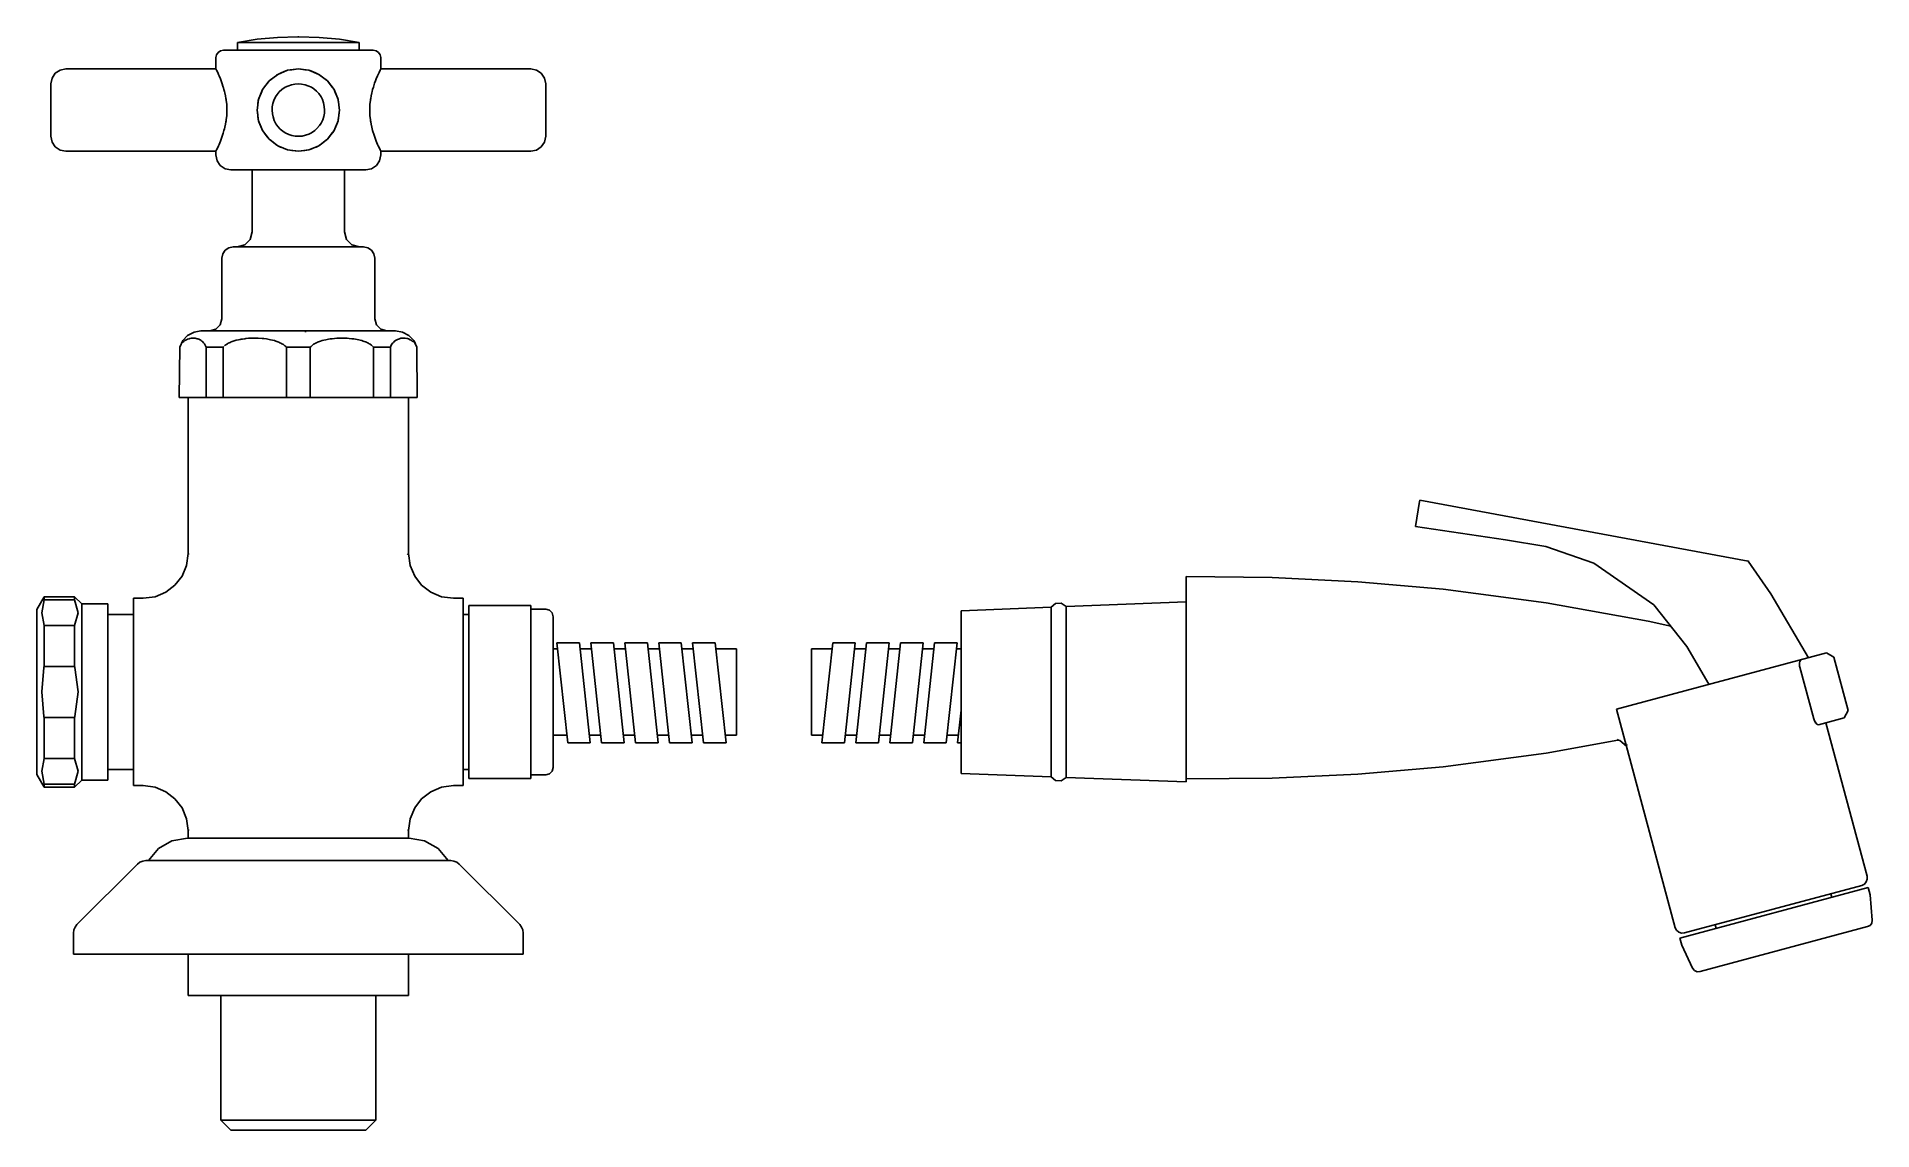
# Model space of a CAD drawing. Extents: x 57.066 to 57.311, y -0.007 to 0.139.
import ezdxf

# ---------------------------------------------------------------- set-up
doc = ezdxf.new("R2010")
doc.units = 0
doc.header["$LTSCALE"] = 0.056
doc.header["$MEASUREMENT"] = 0
doc.linetypes.add('CONTINU', pattern=[0])
doc.layers.get('0').update_dxf_attribs({"linetype": 'CONTINUOUS'})

msp = doc.modelspace()

# ---------------------------------------------------------------- linework, layer by layer
at = {"linetype": 'CONTINU'}
for points in [[(57.09019, 0.13711), (57.09058, 0.13719)], [(57.09058, 0.13719), (57.11058, 0.13719)], [(57.09244, 0.13819), (57.0951, 0.13863)], [(57.09244, 0.13819), (57.10871, 0.13819)], [(57.09244, 0.13719), (57.09244, 0.13819)], [(57.0951, 0.13863), (57.09779, 0.13889)], [(57.09779, 0.13889), (57.10049, 0.13898)], [(57.10049, 0.13898), (57.10066, 0.13898)], [(57.10066, 0.13898), (57.10336, 0.13889)], [(57.10336, 0.13889), (57.10605, 0.13863)], [(57.10605, 0.13863), (57.10871, 0.13819)], [(57.10871, 0.13719), (57.10871, 0.13819)], [(57.11058, 0.13719), (57.11096, 0.13711)], [(57.06881, 0.13453), (57.06958, 0.13469)], [(57.06958, 0.13469), (57.08958, 0.13469)], [(57.08958, 0.13619), (57.08965, 0.13657)], [(57.08958, 0.13469), (57.08958, 0.13619)], [(57.08958, 0.13469), (57.08967, 0.1345)], [(57.08965, 0.13657), (57.08987, 0.13689)], [(57.08987, 0.13689), (57.09019, 0.13711)], [(57.09915, 0.1345), (57.10058, 0.13469)], [(57.09972, 0.13457), (57.10058, 0.13469)], [(57.10058, 0.13469), (57.102, 0.1345)], [(57.10058, 0.13469), (57.10143, 0.13457)], [(57.11096, 0.13711), (57.11128, 0.13689)], [(57.11128, 0.13689), (57.1115, 0.13657)], [(57.11148, 0.1345), (57.11158, 0.13469)], [(57.1115, 0.13657), (57.11158, 0.13619)], [(57.11158, 0.13469), (57.11158, 0.13619)], [(57.11158, 0.13469), (57.13158, 0.13469)], [(57.13158, 0.13469), (57.13234, 0.13453)], [(57.06758, 0.13269), (57.06773, 0.13345)], [(57.06758, 0.12569), (57.06758, 0.13269)], [(57.06773, 0.13345), (57.06816, 0.1341)], [(57.06816, 0.1341), (57.06881, 0.13453)], [(57.08967, 0.1345), (57.08982, 0.13419)], [(57.08982, 0.13419), (57.08993, 0.13395)], [(57.08993, 0.13395), (57.09001, 0.13376)], [(57.09001, 0.13376), (57.09018, 0.13334)], [(57.09018, 0.13334), (57.09029, 0.13308)], [(57.09029, 0.13308), (57.09038, 0.13281)], [(57.09038, 0.13281), (57.09057, 0.13226)], [(57.09057, 0.13226), (57.0906, 0.13216)], [(57.09581, 0.13194), (57.09669, 0.13308)], [(57.09597, 0.13214), (57.09604, 0.13224)], [(57.09604, 0.13224), (57.09645, 0.13277)], [(57.09645, 0.13277), (57.09669, 0.13308)], [(57.09669, 0.13308), (57.09783, 0.13395)], [(57.09669, 0.13308), (57.097, 0.13331)], [(57.097, 0.13331), (57.09754, 0.13373)], [(57.09754, 0.13373), (57.09773, 0.13388)], [(57.09773, 0.13388), (57.09783, 0.13395)], [(57.09783, 0.13395), (57.09915, 0.1345)], [(57.09783, 0.13395), (57.09819, 0.1341)], [(57.09819, 0.1341), (57.0983, 0.13415)], [(57.0983, 0.13415), (57.09892, 0.1344)], [(57.09883, 0.13222), (57.09917, 0.13239)], [(57.09892, 0.1344), (57.09915, 0.1345)], [(57.09915, 0.1345), (57.09972, 0.13457)], [(57.09917, 0.13239), (57.09967, 0.13257)], [(57.09967, 0.13257), (57.10009, 0.13265)], [(57.10009, 0.13265), (57.10058, 0.13269)], [(57.10058, 0.13269), (57.10101, 0.13266)], [(57.10101, 0.13266), (57.10148, 0.13257)], [(57.10143, 0.13457), (57.102, 0.1345)], [(57.10148, 0.13257), (57.10186, 0.13244)], [(57.10186, 0.13244), (57.10233, 0.13222)], [(57.102, 0.1345), (57.10333, 0.13395)], [(57.102, 0.1345), (57.10223, 0.1344)], [(57.10223, 0.1344), (57.10285, 0.13415)], [(57.10285, 0.13415), (57.10296, 0.1341)], [(57.10296, 0.1341), (57.10333, 0.13395)], [(57.10333, 0.13395), (57.10446, 0.13308)], [(57.10333, 0.13395), (57.10342, 0.13388)], [(57.10342, 0.13388), (57.10361, 0.13373)], [(57.10361, 0.13373), (57.10416, 0.13331)], [(57.10416, 0.13331), (57.10446, 0.13308)], [(57.10446, 0.13308), (57.10534, 0.13194)], [(57.10446, 0.13308), (57.10469, 0.13279)], [(57.10469, 0.13279), (57.10511, 0.13224)], [(57.10511, 0.13224), (57.10518, 0.13214)], [(57.11049, 0.13194), (57.11059, 0.13226)], [(57.11059, 0.13226), (57.11076, 0.13279)], [(57.11076, 0.13279), (57.11087, 0.13308)], [(57.11087, 0.13308), (57.11097, 0.13334)], [(57.11097, 0.13334), (57.11114, 0.13376)], [(57.11114, 0.13376), (57.11123, 0.13395)], [(57.11123, 0.13395), (57.11134, 0.13419)], [(57.11134, 0.13419), (57.11148, 0.1345)], [(57.13234, 0.13453), (57.13299, 0.1341)], [(57.13299, 0.1341), (57.13342, 0.13345)], [(57.13342, 0.13345), (57.13358, 0.13269)], [(57.13358, 0.12569), (57.13358, 0.13269)], [(57.0906, 0.13216), (57.09066, 0.13194)], [(57.09066, 0.13194), (57.09073, 0.13168)], [(57.09073, 0.13168), (57.09078, 0.13147)], [(57.09078, 0.13147), (57.09086, 0.13108)], [(57.09086, 0.13108), (57.09092, 0.13074)], [(57.09092, 0.13074), (57.09094, 0.13061)], [(57.09094, 0.13061), (57.09096, 0.13046)], [(57.09096, 0.13046), (57.09102, 0.12997)], [(57.09102, 0.12997), (57.09103, 0.12983)], [(57.09103, 0.12983), (57.09105, 0.12919)], [(57.09508, 0.12919), (57.09526, 0.13061)], [(57.09508, 0.12919), (57.09516, 0.12982)], [(57.09516, 0.12982), (57.09518, 0.12996)], [(57.09518, 0.12996), (57.09524, 0.13046)], [(57.09524, 0.13046), (57.09526, 0.13061)], [(57.09526, 0.13061), (57.09581, 0.13194)], [(57.09526, 0.13061), (57.09531, 0.13073)], [(57.09531, 0.13073), (57.09545, 0.13106)], [(57.09545, 0.13106), (57.09561, 0.13146)], [(57.09561, 0.13146), (57.0957, 0.13167)], [(57.0957, 0.13167), (57.09581, 0.13194)], [(57.09581, 0.13194), (57.09597, 0.13214)], [(57.0971, 0.12962), (57.09718, 0.13005)], [(57.09718, 0.13005), (57.09732, 0.13047)], [(57.09732, 0.13047), (57.09754, 0.13094)], [(57.09754, 0.13094), (57.09775, 0.13125)], [(57.09775, 0.13125), (57.09804, 0.1316)], [(57.09804, 0.1316), (57.09837, 0.13191)], [(57.09837, 0.13191), (57.09883, 0.13222)], [(57.10233, 0.13222), (57.10264, 0.13201)], [(57.10264, 0.13201), (57.10299, 0.13172)], [(57.10299, 0.13172), (57.1033, 0.13139)], [(57.1033, 0.13139), (57.10361, 0.13094)], [(57.10361, 0.13094), (57.10378, 0.1306)], [(57.10378, 0.1306), (57.10394, 0.13015)], [(57.10394, 0.13015), (57.10404, 0.12968)], [(57.10518, 0.13214), (57.10534, 0.13194)], [(57.10534, 0.13194), (57.10589, 0.13061)], [(57.10534, 0.13194), (57.10545, 0.13167)], [(57.10545, 0.13167), (57.10554, 0.13146)], [(57.10554, 0.13146), (57.1057, 0.13106)], [(57.1057, 0.13106), (57.10584, 0.13073)], [(57.10584, 0.13073), (57.10589, 0.13061)], [(57.10589, 0.13061), (57.10608, 0.12919)], [(57.10589, 0.13061), (57.10591, 0.13046)], [(57.10591, 0.13046), (57.10597, 0.12996)], [(57.10597, 0.12996), (57.10599, 0.12982)], [(57.10599, 0.12982), (57.10608, 0.12919)], [(57.1101, 0.12919), (57.11012, 0.12983)], [(57.11012, 0.12983), (57.11013, 0.12997)], [(57.11013, 0.12997), (57.11019, 0.13046)], [(57.11019, 0.13046), (57.11021, 0.13061)], [(57.11021, 0.13061), (57.11023, 0.13074)], [(57.11023, 0.13074), (57.11029, 0.13108)], [(57.11029, 0.13108), (57.11037, 0.13147)], [(57.11037, 0.13147), (57.11042, 0.13168)], [(57.11042, 0.13168), (57.11049, 0.13194)], [(57.09086, 0.12729), (57.09092, 0.12763)], [(57.09092, 0.12763), (57.09094, 0.12776)], [(57.09094, 0.12776), (57.09096, 0.12791)], [(57.09096, 0.12791), (57.09102, 0.1284)], [(57.09102, 0.1284), (57.09103, 0.12854)], [(57.09103, 0.12854), (57.09105, 0.12919)], [(57.09508, 0.12919), (57.09516, 0.12855)], [(57.09508, 0.12919), (57.09526, 0.12776)], [(57.09516, 0.12855), (57.09518, 0.12841)], [(57.09518, 0.12841), (57.09524, 0.12792)], [(57.09524, 0.12792), (57.09526, 0.12776)], [(57.09526, 0.12776), (57.0953, 0.12763)], [(57.09526, 0.12776), (57.09581, 0.12644)], [(57.0953, 0.12763), (57.09545, 0.12731)], [(57.09708, 0.12919), (57.0971, 0.12962)], [(57.09708, 0.12919), (57.09711, 0.1287)], [(57.09711, 0.1287), (57.0972, 0.12828)], [(57.0972, 0.12828), (57.09737, 0.12778)], [(57.09737, 0.12778), (57.09759, 0.12736)], [(57.09759, 0.12736), (57.09786, 0.12698)], [(57.1034, 0.12712), (57.10361, 0.12744)], [(57.10361, 0.12744), (57.10383, 0.1279)], [(57.10383, 0.1279), (57.10397, 0.12832)], [(57.10397, 0.12832), (57.10405, 0.12875)], [(57.10404, 0.12968), (57.10408, 0.12919)], [(57.10405, 0.12875), (57.10408, 0.12919)], [(57.10534, 0.12644), (57.10589, 0.12776)], [(57.1057, 0.12731), (57.10584, 0.12764)], [(57.10584, 0.12764), (57.10589, 0.12776)], [(57.10589, 0.12776), (57.10608, 0.12919)], [(57.10589, 0.12776), (57.10591, 0.12792)], [(57.10591, 0.12792), (57.10597, 0.12841)], [(57.10597, 0.12841), (57.10599, 0.12855)], [(57.10599, 0.12855), (57.10608, 0.12919)], [(57.1101, 0.12919), (57.11012, 0.12854)], [(57.11012, 0.12854), (57.11013, 0.1284)], [(57.11013, 0.1284), (57.11019, 0.12791)], [(57.11019, 0.12791), (57.11021, 0.12776)], [(57.11021, 0.12776), (57.11023, 0.12763)], [(57.11023, 0.12763), (57.11029, 0.12729)], [(57.06758, 0.12569), (57.06773, 0.12492)], [(57.06773, 0.12492), (57.06816, 0.12427)], [(57.09001, 0.12461), (57.09018, 0.12503)], [(57.09018, 0.12503), (57.09029, 0.1253)], [(57.09029, 0.1253), (57.09039, 0.12558)], [(57.09039, 0.12558), (57.09057, 0.12611)], [(57.09057, 0.12611), (57.09066, 0.12644)], [(57.09066, 0.12644), (57.09073, 0.12669)], [(57.09073, 0.12669), (57.09078, 0.1269)], [(57.09078, 0.1269), (57.09086, 0.12729)], [(57.09545, 0.12731), (57.09561, 0.12692)], [(57.09561, 0.12692), (57.0957, 0.1267)], [(57.0957, 0.1267), (57.09581, 0.12644)], [(57.09581, 0.12644), (57.09597, 0.12623)], [(57.09581, 0.12644), (57.09669, 0.1253)], [(57.09597, 0.12623), (57.09604, 0.12613)], [(57.09604, 0.12613), (57.09646, 0.12559)], [(57.09646, 0.12559), (57.09669, 0.1253)], [(57.09669, 0.1253), (57.097, 0.12506)], [(57.09669, 0.1253), (57.09783, 0.12442)], [(57.097, 0.12506), (57.09754, 0.12464)], [(57.09786, 0.12698), (57.09817, 0.12665)], [(57.09817, 0.12665), (57.09851, 0.12636)], [(57.09851, 0.12636), (57.09883, 0.12616)], [(57.09883, 0.12616), (57.09929, 0.12593)], [(57.09929, 0.12593), (57.09971, 0.12579)], [(57.09971, 0.12579), (57.10014, 0.12571)], [(57.10014, 0.12571), (57.10058, 0.12569)], [(57.10058, 0.12569), (57.10107, 0.12572)], [(57.10107, 0.12572), (57.10154, 0.12582)], [(57.10154, 0.12582), (57.10199, 0.12598)], [(57.10199, 0.12598), (57.10233, 0.12615)], [(57.10233, 0.12615), (57.10278, 0.12647)], [(57.10278, 0.12647), (57.10305, 0.12671)], [(57.10305, 0.12671), (57.1034, 0.12712)], [(57.10333, 0.12442), (57.10446, 0.1253)], [(57.10361, 0.12464), (57.10416, 0.12506)], [(57.10416, 0.12506), (57.10446, 0.1253)], [(57.10446, 0.1253), (57.10534, 0.12644)], [(57.10446, 0.1253), (57.1047, 0.12561)], [(57.1047, 0.12561), (57.10511, 0.12613)], [(57.10511, 0.12613), (57.1052, 0.12621)], [(57.1052, 0.12621), (57.10534, 0.12644)], [(57.10534, 0.12644), (57.10545, 0.1267)], [(57.10545, 0.1267), (57.10554, 0.12692)], [(57.10554, 0.12692), (57.1057, 0.12731)], [(57.11029, 0.12729), (57.11037, 0.1269)], [(57.11037, 0.1269), (57.11042, 0.12669)], [(57.11042, 0.12669), (57.11049, 0.12644)], [(57.11049, 0.12644), (57.11056, 0.12621)], [(57.11056, 0.12621), (57.11059, 0.12611)], [(57.11059, 0.12611), (57.11077, 0.12557)], [(57.11077, 0.12557), (57.11087, 0.1253)], [(57.11087, 0.1253), (57.11097, 0.12503)], [(57.11097, 0.12503), (57.11114, 0.12461)], [(57.13299, 0.12427), (57.13342, 0.12492)], [(57.13342, 0.12492), (57.13358, 0.12569)], [(57.06816, 0.12427), (57.06881, 0.12384)], [(57.06881, 0.12384), (57.06958, 0.12369)], [(57.06958, 0.12369), (57.08958, 0.12369)], [(57.08958, 0.12369), (57.08967, 0.12387)], [(57.08958, 0.12319), (57.08958, 0.12369)], [(57.08958, 0.12319), (57.08973, 0.12242)], [(57.08967, 0.12387), (57.08982, 0.12418)], [(57.08982, 0.12418), (57.08993, 0.12442)], [(57.08993, 0.12442), (57.09001, 0.12461)], [(57.09754, 0.12464), (57.09773, 0.12449)], [(57.09773, 0.12449), (57.09783, 0.12442)], [(57.09783, 0.12442), (57.09818, 0.12424)], [(57.09783, 0.12442), (57.09915, 0.12387)], [(57.09818, 0.12424), (57.0983, 0.12422)], [(57.0983, 0.12422), (57.09892, 0.12397)], [(57.09892, 0.12397), (57.09915, 0.12387)], [(57.09915, 0.12387), (57.09972, 0.1238)], [(57.09915, 0.12387), (57.10058, 0.12369)], [(57.09972, 0.1238), (57.10058, 0.12369)], [(57.10058, 0.12369), (57.102, 0.12387)], [(57.10058, 0.12369), (57.10143, 0.1238)], [(57.10143, 0.1238), (57.102, 0.12387)], [(57.102, 0.12387), (57.10333, 0.12442)], [(57.102, 0.12387), (57.10223, 0.12397)], [(57.10223, 0.12397), (57.10285, 0.12422)], [(57.10285, 0.12422), (57.10297, 0.12424)], [(57.10297, 0.12424), (57.10333, 0.12442)], [(57.10333, 0.12442), (57.10342, 0.12449)], [(57.10342, 0.12449), (57.10361, 0.12464)], [(57.11114, 0.12461), (57.11123, 0.12442)], [(57.11123, 0.12442), (57.11134, 0.12418)], [(57.11134, 0.12418), (57.11148, 0.12387)], [(57.11142, 0.12242), (57.11158, 0.12319)], [(57.11148, 0.12387), (57.11158, 0.12369)], [(57.11158, 0.12369), (57.13158, 0.12369)], [(57.11158, 0.12319), (57.11158, 0.12369)], [(57.13158, 0.12369), (57.13234, 0.12384)], [(57.13234, 0.12384), (57.13299, 0.12427)], [(57.08973, 0.12242), (57.09016, 0.12177)], [(57.09016, 0.12177), (57.09081, 0.12134)], [(57.09081, 0.12134), (57.09158, 0.12119)], [(57.09158, 0.12119), (57.10958, 0.12119)], [(57.09443, 0.11292), (57.09443, 0.12119)], [(57.10673, 0.11292), (57.10673, 0.12119)], [(57.10958, 0.12119), (57.11034, 0.12134)], [(57.11034, 0.12134), (57.11099, 0.12177)], [(57.11099, 0.12177), (57.11142, 0.12242)], [(57.09415, 0.11191), (57.09443, 0.11292)], [(57.10673, 0.11292), (57.107, 0.11191)], [(57.09049, 0.10999), (57.09082, 0.11048)], [(57.09082, 0.11048), (57.0913, 0.1108)], [(57.0913, 0.1108), (57.09188, 0.11092)], [(57.09188, 0.11092), (57.10928, 0.11092)], [(57.09243, 0.11092), (57.09344, 0.11119)], [(57.09344, 0.11119), (57.09415, 0.11191)], [(57.107, 0.11191), (57.10772, 0.11119)], [(57.10772, 0.11119), (57.10873, 0.11092)], [(57.10928, 0.11092), (57.10985, 0.1108)], [(57.10985, 0.1108), (57.11034, 0.11048)], [(57.11034, 0.11048), (57.11066, 0.10999)], [(57.09038, 0.10942), (57.09049, 0.10999)], [(57.09038, 0.10132), (57.09038, 0.10942)], [(57.11066, 0.10999), (57.11078, 0.10942)], [(57.11078, 0.10132), (57.11078, 0.10942)], [(57.08958, 0.09994), (57.09016, 0.10051)], [(57.09016, 0.10051), (57.09038, 0.10132)], [(57.11078, 0.10132), (57.11099, 0.10051)], [(57.11099, 0.10051), (57.11157, 0.09994)], [(57.08478, 0.09753), (57.08515, 0.09841)], [(57.08495, 0.09793), (57.085, 0.0981)], [(57.085, 0.0981), (57.08519, 0.09819)], [(57.08515, 0.09841), (57.08581, 0.09911)], [(57.08519, 0.09819), (57.0853, 0.0983)], [(57.0853, 0.0983), (57.08544, 0.09841)], [(57.08544, 0.09841), (57.08553, 0.09847)], [(57.08553, 0.09847), (57.08565, 0.09854)], [(57.08565, 0.09854), (57.08579, 0.0986)], [(57.08579, 0.0986), (57.086, 0.09867)], [(57.08581, 0.09911), (57.08667, 0.09956)], [(57.086, 0.09867), (57.08612, 0.0987)], [(57.08612, 0.0987), (57.08626, 0.09873)], [(57.08626, 0.09873), (57.0864, 0.09874)], [(57.0864, 0.09874), (57.08654, 0.09875)], [(57.08654, 0.09875), (57.08669, 0.09874)], [(57.08667, 0.09956), (57.08759, 0.09972)], [(57.08669, 0.09874), (57.08683, 0.09872)], [(57.08683, 0.09872), (57.08694, 0.0987)], [(57.08694, 0.0987), (57.08708, 0.09867)], [(57.08708, 0.09867), (57.08719, 0.09864)], [(57.08719, 0.09864), (57.08729, 0.0986)], [(57.08729, 0.0986), (57.08746, 0.09851)], [(57.08746, 0.09851), (57.08763, 0.09841)], [(57.08759, 0.09972), (57.11356, 0.09972)], [(57.08763, 0.09841), (57.08771, 0.09835)], [(57.08771, 0.09835), (57.08783, 0.09824)], [(57.08783, 0.09824), (57.08794, 0.09812)], [(57.08794, 0.09812), (57.08804, 0.098)], [(57.08804, 0.098), (57.08812, 0.09788)], [(57.08878, 0.09972), (57.08958, 0.09994)], [(57.09102, 0.09793), (57.09112, 0.098)], [(57.09112, 0.098), (57.09123, 0.09806)], [(57.09123, 0.09806), (57.09133, 0.09811)], [(57.09133, 0.09811), (57.09147, 0.09817)], [(57.09147, 0.09817), (57.09161, 0.09824)], [(57.09161, 0.09824), (57.09174, 0.09829)], [(57.09174, 0.09829), (57.09188, 0.09833)], [(57.09188, 0.09833), (57.09213, 0.09841)], [(57.09213, 0.09841), (57.0923, 0.09846)], [(57.0923, 0.09846), (57.09259, 0.09853)], [(57.09259, 0.09853), (57.09281, 0.09857)], [(57.09281, 0.09857), (57.09297, 0.0986)], [(57.09297, 0.0986), (57.09315, 0.09863)], [(57.09315, 0.09863), (57.09344, 0.09867)], [(57.09344, 0.09867), (57.09358, 0.09869)], [(57.09358, 0.09869), (57.09392, 0.09872)], [(57.09392, 0.09872), (57.09426, 0.09874)], [(57.09426, 0.09874), (57.09461, 0.09874)], [(57.09461, 0.09874), (57.09495, 0.09874)], [(57.09495, 0.09874), (57.09524, 0.09874)], [(57.09524, 0.09874), (57.09574, 0.0987)], [(57.09574, 0.0987), (57.09599, 0.09868)], [(57.09599, 0.09868), (57.09633, 0.09864)], [(57.09633, 0.09864), (57.09667, 0.09858)], [(57.09667, 0.09858), (57.09686, 0.09854)], [(57.09686, 0.09854), (57.09714, 0.09848)], [(57.09714, 0.09848), (57.09739, 0.09841)], [(57.09739, 0.09841), (57.09757, 0.09836)], [(57.09757, 0.09836), (57.09771, 0.09831)], [(57.09771, 0.09831), (57.09785, 0.09826)], [(57.09785, 0.09826), (57.09798, 0.0982)], [(57.09798, 0.0982), (57.09812, 0.09814)], [(57.09812, 0.09814), (57.09826, 0.09807)], [(57.09826, 0.09807), (57.09839, 0.098)], [(57.09839, 0.098), (57.09859, 0.09788)], [(57.10148, 0.09972), (57.10155, 0.09956)], [(57.10262, 0.09792), (57.10275, 0.098)], [(57.10275, 0.098), (57.10288, 0.09807)], [(57.10288, 0.09807), (57.10301, 0.09813)], [(57.10301, 0.09813), (57.10314, 0.09819)], [(57.10314, 0.09819), (57.10328, 0.09825)], [(57.10328, 0.09825), (57.10341, 0.0983)], [(57.10341, 0.0983), (57.10355, 0.09835)], [(57.10355, 0.09835), (57.10376, 0.09841)], [(57.10376, 0.09841), (57.10397, 0.09847)], [(57.10397, 0.09847), (57.10426, 0.09854)], [(57.10426, 0.09854), (57.10461, 0.0986)], [(57.10461, 0.0986), (57.10482, 0.09864)], [(57.10482, 0.09864), (57.10511, 0.09867)], [(57.10511, 0.09867), (57.10539, 0.0987)], [(57.10539, 0.0987), (57.10573, 0.09873)], [(57.10573, 0.09873), (57.10608, 0.09874)], [(57.10608, 0.09874), (57.10642, 0.09875)], [(57.10642, 0.09875), (57.10677, 0.09874)], [(57.10677, 0.09874), (57.10711, 0.09872)], [(57.10711, 0.09872), (57.10737, 0.0987)], [(57.10737, 0.0987), (57.10772, 0.09867)], [(57.10772, 0.09867), (57.10797, 0.09864)], [(57.10797, 0.09864), (57.10821, 0.0986)], [(57.10821, 0.0986), (57.10843, 0.09856)], [(57.10843, 0.09856), (57.10863, 0.09851)], [(57.10863, 0.09851), (57.10881, 0.09847)], [(57.10881, 0.09847), (57.10903, 0.09841)], [(57.10903, 0.09841), (57.10924, 0.09835)], [(57.10924, 0.09835), (57.10938, 0.0983)], [(57.10938, 0.0983), (57.10952, 0.09824)], [(57.10952, 0.09824), (57.10965, 0.09819)], [(57.10965, 0.09819), (57.10979, 0.09812)], [(57.10979, 0.09812), (57.10992, 0.09806)], [(57.10992, 0.09806), (57.11003, 0.098)], [(57.11003, 0.098), (57.11014, 0.09793)], [(57.11157, 0.09994), (57.11237, 0.09972)], [(57.11307, 0.09793), (57.11316, 0.09806)], [(57.11316, 0.09806), (57.11326, 0.09817)], [(57.11326, 0.09817), (57.11337, 0.09829)], [(57.11337, 0.09829), (57.11353, 0.09841)], [(57.11353, 0.09841), (57.11372, 0.09853)], [(57.11356, 0.09972), (57.11449, 0.09956)], [(57.11372, 0.09853), (57.11381, 0.09857)], [(57.11381, 0.09857), (57.11395, 0.09863)], [(57.11395, 0.09863), (57.11407, 0.09867)], [(57.11407, 0.09867), (57.11427, 0.09872)], [(57.11427, 0.09872), (57.11441, 0.09874)], [(57.11441, 0.09874), (57.11456, 0.09874)], [(57.11449, 0.09956), (57.11534, 0.09911)], [(57.11456, 0.09874), (57.1147, 0.09874)], [(57.1147, 0.09874), (57.11482, 0.09874)], [(57.11482, 0.09874), (57.11503, 0.0987)], [(57.11503, 0.0987), (57.11513, 0.09868)], [(57.11513, 0.09868), (57.11527, 0.09864)], [(57.11527, 0.09864), (57.11549, 0.09854)], [(57.11534, 0.09911), (57.116, 0.09841)], [(57.11549, 0.09854), (57.11561, 0.09848)], [(57.11561, 0.09848), (57.11578, 0.09836)], [(57.11578, 0.09836), (57.1161, 0.09819)], [(57.116, 0.09841), (57.11637, 0.09753)], [(57.116, 0.09841), (57.11625, 0.09782)], [(57.11607, 0.09826), (57.11613, 0.09811)], [(57.1161, 0.09819), (57.1162, 0.09794)], [(57.0847, 0.09082), (57.08478, 0.09753)], [(57.08478, 0.09753), (57.0848, 0.09765)], [(57.0848, 0.09765), (57.08487, 0.09774)], [(57.08487, 0.09774), (57.08495, 0.09793)], [(57.08812, 0.09788), (57.0882, 0.09774)], [(57.0882, 0.09774), (57.08829, 0.09753)], [(57.08829, 0.09753), (57.09053, 0.09753)], [(57.08829, 0.09082), (57.08829, 0.09753)], [(57.09053, 0.09753), (57.09062, 0.09762)], [(57.09053, 0.09082), (57.09053, 0.09753)], [(57.09071, 0.09771), (57.09081, 0.09779)], [(57.09081, 0.09779), (57.09091, 0.09787)], [(57.09091, 0.09787), (57.09102, 0.09793)], [(57.09859, 0.09788), (57.09869, 0.09781)], [(57.09869, 0.09781), (57.09879, 0.09772)], [(57.09879, 0.09772), (57.0989, 0.09763)], [(57.0989, 0.09763), (57.09899, 0.09753)], [(57.09899, 0.09753), (57.10216, 0.09753)], [(57.09899, 0.09082), (57.09899, 0.09753)], [(57.10216, 0.09753), (57.10227, 0.09764)], [(57.10216, 0.09082), (57.10216, 0.09753)], [(57.10227, 0.09764), (57.10238, 0.09774)], [(57.10238, 0.09774), (57.1025, 0.09783)], [(57.1025, 0.09783), (57.10262, 0.09792)], [(57.11014, 0.09793), (57.11022, 0.09788)], [(57.11022, 0.09788), (57.11033, 0.0978)], [(57.11033, 0.0978), (57.11041, 0.09774)], [(57.11049, 0.09767), (57.11062, 0.09753)], [(57.11062, 0.09753), (57.11287, 0.09753)], [(57.11062, 0.09082), (57.11062, 0.09753)], [(57.11287, 0.09753), (57.11298, 0.09779)], [(57.11287, 0.09082), (57.11287, 0.09753)], [(57.11298, 0.09779), (57.11307, 0.09793)], [(57.1162, 0.09794), (57.11625, 0.09782)], [(57.11625, 0.09782), (57.11633, 0.09763)], [(57.11633, 0.09763), (57.11637, 0.09753)], [(57.11645, 0.09082), (57.11637, 0.09753)], [(57.0847, 0.09082), (57.11645, 0.09082)], [(57.08588, 0.07002), (57.08588, 0.09082)], [(57.11528, 0.07002), (57.11528, 0.09082)], [(57.24962, 0.07359), (57.25013, 0.07696)], [(57.25013, 0.07696), (57.25017, 0.0771)], [(57.25017, 0.0771), (57.29398, 0.06896)], [(57.24962, 0.07359), (57.26163, 0.07181)], [(57.26163, 0.07181), (57.26699, 0.07095)], [(57.08566, 0.06842), (57.08588, 0.07002)], [(57.08588, 0.07002), (57.08598, 0.06985)], [(57.11515, 0.06981), (57.11528, 0.07002)], [(57.11528, 0.07002), (57.11549, 0.06842)], [(57.26699, 0.07095), (57.27339, 0.0687)], [(57.27339, 0.0687), (57.28141, 0.06315)], [(57.29391, 0.06902), (57.29406, 0.06893)], [(57.29398, 0.06896), (57.29702, 0.06461)], [(57.08412, 0.06577), (57.08506, 0.06699)], [(57.08506, 0.06699), (57.08566, 0.06842)], [(57.11549, 0.06842), (57.1161, 0.06699)], [(57.1161, 0.06699), (57.11703, 0.06577)], [(57.219, 0.03951), (57.219, 0.06694)], [(57.219, 0.06694), (57.2305, 0.06681)], [(57.2305, 0.06681), (57.24194, 0.06624)], [(57.24194, 0.06624), (57.2533, 0.06524)], [(57.06568, 0.06252), (57.06666, 0.06422)], [(57.06638, 0.0621), (57.06666, 0.0638)], [(57.06666, 0.06422), (57.07073, 0.06422)], [(57.06666, 0.0638), (57.06666, 0.06422)], [(57.06666, 0.0638), (57.07073, 0.0638)], [(57.07073, 0.0638), (57.07073, 0.06422)], [(57.07073, 0.06422), (57.07168, 0.06327)], [(57.07073, 0.0638), (57.07121, 0.0621)], [(57.07858, 0.06402), (57.07988, 0.06402)], [(57.07858, 0.03902), (57.07858, 0.06402)], [(57.07988, 0.06402), (57.08147, 0.06423)], [(57.08147, 0.06423), (57.0829, 0.06484)], [(57.0829, 0.06484), (57.08412, 0.06577)], [(57.11703, 0.06577), (57.11825, 0.06484)], [(57.11825, 0.06484), (57.11968, 0.06423)], [(57.11968, 0.06423), (57.12128, 0.06402)], [(57.12128, 0.06402), (57.12258, 0.06402)], [(57.12258, 0.03902), (57.12258, 0.06402)], [(57.2533, 0.06524), (57.26705, 0.06342)], [(57.29702, 0.06461), (57.30203, 0.05609)], [(57.06568, 0.04052), (57.06568, 0.06252)], [(57.06638, 0.0621), (57.06666, 0.06039)], [(57.07073, 0.06039), (57.07121, 0.0621)], [(57.07168, 0.06327), (57.07518, 0.06327)], [(57.07168, 0.03977), (57.07168, 0.06327)], [(57.07518, 0.03977), (57.07518, 0.06327)], [(57.07518, 0.06185), (57.07858, 0.06185)], [(57.12258, 0.06185), (57.12334, 0.06185)], [(57.12334, 0.06307), (57.13158, 0.06307)], [(57.12334, 0.03996), (57.12334, 0.06307)], [(57.13158, 0.03996), (57.13158, 0.06307)], [(57.13158, 0.06257), (57.13358, 0.06257)], [(57.13358, 0.06257), (57.13408, 0.06244)], [(57.13408, 0.06244), (57.13444, 0.06207)], [(57.13444, 0.06207), (57.13458, 0.06157)], [(57.13458, 0.04146), (57.13458, 0.06157)], [(57.189, 0.06237), (57.201, 0.06283)], [(57.189, 0.04066), (57.189, 0.06237)], [(57.201, 0.06283), (57.20159, 0.06333)], [(57.201, 0.0402), (57.201, 0.06283)], [(57.20159, 0.06333), (57.20236, 0.06336)], [(57.20236, 0.06336), (57.203, 0.06291)], [(57.203, 0.06291), (57.219, 0.06353)], [(57.203, 0.04012), (57.203, 0.06291)], [(57.26705, 0.06342), (57.28063, 0.06099)], [(57.28141, 0.06315), (57.28579, 0.05759)], [(57.06666, 0.06039), (57.07073, 0.06039)], [(57.06666, 0.05493), (57.06666, 0.06039)], [(57.07073, 0.05493), (57.07073, 0.06039)], [(57.28063, 0.06099), (57.28366, 0.06029)], [(57.13458, 0.05728), (57.13517, 0.05728)], [(57.13508, 0.0581), (57.1381, 0.0581)], [(57.13508, 0.0581), (57.13651, 0.04472)], [(57.1381, 0.0581), (57.13953, 0.04472)], [(57.13818, 0.05728), (57.13969, 0.05728)], [(57.13961, 0.0581), (57.14262, 0.0581)], [(57.13961, 0.0581), (57.14104, 0.04472)], [(57.14262, 0.0581), (57.14405, 0.04472)], [(57.14271, 0.05728), (57.14422, 0.05728)], [(57.14413, 0.0581), (57.14715, 0.0581)], [(57.14413, 0.0581), (57.14556, 0.04472)], [(57.14715, 0.0581), (57.14858, 0.04472)], [(57.14724, 0.05728), (57.14874, 0.05728)], [(57.14866, 0.0581), (57.15167, 0.0581)], [(57.14866, 0.0581), (57.15009, 0.04472)], [(57.15167, 0.0581), (57.15311, 0.04472)], [(57.15176, 0.05728), (57.15327, 0.05728)], [(57.15318, 0.0581), (57.1562, 0.0581)], [(57.15318, 0.0581), (57.15461, 0.04472)], [(57.1562, 0.0581), (57.15763, 0.04472)], [(57.15629, 0.05728), (57.15903, 0.05728)], [(57.15903, 0.04575), (57.15903, 0.05728)], [(57.16903, 0.05728), (57.17177, 0.05728)], [(57.16903, 0.04575), (57.16903, 0.05728)], [(57.17043, 0.04472), (57.17186, 0.0581)], [(57.17186, 0.0581), (57.17488, 0.0581)], [(57.17344, 0.04472), (57.17488, 0.0581)], [(57.17479, 0.05728), (57.1763, 0.05728)], [(57.17495, 0.04472), (57.17638, 0.0581)], [(57.17638, 0.0581), (57.1794, 0.0581)], [(57.17797, 0.04472), (57.1794, 0.0581)], [(57.17931, 0.05728), (57.18082, 0.05728)], [(57.17948, 0.04472), (57.18091, 0.0581)], [(57.18091, 0.0581), (57.18393, 0.0581)], [(57.1825, 0.04472), (57.18393, 0.0581)], [(57.18384, 0.05728), (57.18535, 0.05728)], [(57.184, 0.04472), (57.18544, 0.0581)], [(57.18544, 0.0581), (57.18845, 0.0581)], [(57.18702, 0.04472), (57.18845, 0.0581)], [(57.18837, 0.05728), (57.189, 0.05728)], [(57.27644, 0.04923), (57.30445, 0.05674)], [(57.28579, 0.05759), (57.28876, 0.05254)], [(57.30445, 0.05674), (57.30543, 0.05617)], [(57.06638, 0.05152), (57.06663, 0.05479)], [(57.06663, 0.05479), (57.06666, 0.05493)], [(57.06666, 0.05493), (57.07073, 0.05493)], [(57.07073, 0.05493), (57.07078, 0.05479)], [(57.07078, 0.05479), (57.07121, 0.05152)], [(57.30084, 0.05526), (57.30085, 0.05541)], [(57.30084, 0.05526), (57.30086, 0.05497)], [(57.30084, 0.05512), (57.30086, 0.05497)], [(57.30085, 0.05541), (57.30088, 0.05557)], [(57.30086, 0.05497), (57.30089, 0.05483)], [(57.30088, 0.05557), (57.301, 0.05582)], [(57.30088, 0.05557), (57.30093, 0.05568)], [(57.30089, 0.05483), (57.30274, 0.04792)], [(57.30093, 0.05568), (57.301, 0.05582)], [(57.30543, 0.05617), (57.30734, 0.04903)], [(57.06638, 0.05152), (57.06663, 0.04824)], [(57.07078, 0.04824), (57.07121, 0.05152)], [(57.18853, 0.04472), (57.189, 0.04907)], [(57.27644, 0.04923), (57.28425, 0.02006)], [(57.30678, 0.04805), (57.30734, 0.04903)], [(57.06663, 0.04824), (57.06666, 0.0481)], [(57.06666, 0.0481), (57.07073, 0.0481)], [(57.06666, 0.04264), (57.06666, 0.0481)], [(57.07073, 0.0481), (57.07078, 0.04824)], [(57.07073, 0.04264), (57.07073, 0.0481)], [(57.30274, 0.04792), (57.30278, 0.04779)], [(57.30278, 0.04779), (57.30284, 0.04765)], [(57.30284, 0.04765), (57.30291, 0.04752)], [(57.30291, 0.04752), (57.30299, 0.0474)], [(57.30291, 0.04752), (57.3031, 0.04728)], [(57.30299, 0.0474), (57.3031, 0.04728)], [(57.3031, 0.04728), (57.30326, 0.04717)], [(57.30326, 0.04717), (57.30338, 0.04714)], [(57.30338, 0.04714), (57.30678, 0.04805)], [(57.30436, 0.0474), (57.30985, 0.02692)], [(57.13458, 0.04575), (57.1364, 0.04575)], [(57.13651, 0.04472), (57.13953, 0.04472)], [(57.13942, 0.04575), (57.14093, 0.04575)], [(57.14104, 0.04472), (57.14405, 0.04472)], [(57.14394, 0.04575), (57.14545, 0.04575)], [(57.14556, 0.04472), (57.14858, 0.04472)], [(57.14847, 0.04575), (57.14998, 0.04575)], [(57.15009, 0.04472), (57.15311, 0.04472)], [(57.15299, 0.04575), (57.1545, 0.04575)], [(57.15461, 0.04472), (57.15763, 0.04472)], [(57.15752, 0.04575), (57.15903, 0.04575)], [(57.16903, 0.04575), (57.17054, 0.04575)], [(57.17043, 0.04472), (57.17344, 0.04472)], [(57.17355, 0.04575), (57.17506, 0.04575)], [(57.17495, 0.04472), (57.17797, 0.04472)], [(57.17808, 0.04575), (57.17959, 0.04575)], [(57.17948, 0.04472), (57.1825, 0.04472)], [(57.18261, 0.04575), (57.18411, 0.04575)], [(57.184, 0.04472), (57.18702, 0.04472)], [(57.18713, 0.04575), (57.18864, 0.04575)], [(57.18853, 0.04472), (57.189, 0.04472)], [(57.26706, 0.04336), (57.27662, 0.04508)], [(57.27662, 0.04508), (57.27667, 0.04524)], [(57.27662, 0.04508), (57.27689, 0.04504)], [(57.27689, 0.04504), (57.27776, 0.0443)], [(57.27776, 0.0443), (57.27782, 0.04453)], [(57.06638, 0.04094), (57.06666, 0.04264)], [(57.06666, 0.04264), (57.07073, 0.04264)], [(57.07073, 0.04264), (57.07121, 0.04094)], [(57.2533, 0.04154), (57.26706, 0.04336)], [(57.06568, 0.04052), (57.06666, 0.03882)], [(57.06638, 0.04094), (57.06666, 0.03923)], [(57.06666, 0.03923), (57.07073, 0.03923)], [(57.06666, 0.03882), (57.06666, 0.03923)], [(57.07073, 0.03923), (57.07121, 0.04094)], [(57.07073, 0.03882), (57.07168, 0.03977)], [(57.07073, 0.03882), (57.07073, 0.03923)], [(57.07168, 0.03977), (57.07518, 0.03977)], [(57.07518, 0.04119), (57.07858, 0.04119)], [(57.12258, 0.04119), (57.12334, 0.04119)], [(57.12334, 0.03996), (57.13158, 0.03996)], [(57.13158, 0.04046), (57.13358, 0.04046)], [(57.13358, 0.04046), (57.13408, 0.04059)], [(57.13408, 0.04059), (57.13444, 0.04096)], [(57.13444, 0.04096), (57.13458, 0.04146)], [(57.189, 0.04066), (57.201, 0.0402)], [(57.201, 0.0402), (57.20159, 0.0397)], [(57.20159, 0.0397), (57.20236, 0.03967)], [(57.20236, 0.03967), (57.203, 0.04012)], [(57.203, 0.04012), (57.219, 0.03951)], [(57.219, 0.03994), (57.23051, 0.04001)], [(57.23051, 0.04001), (57.24194, 0.04055)], [(57.24194, 0.04055), (57.2533, 0.04154)], [(57.06666, 0.03882), (57.07073, 0.03882)], [(57.07858, 0.03902), (57.07988, 0.03902)], [(57.07988, 0.03902), (57.08147, 0.0388)], [(57.08147, 0.0388), (57.0829, 0.0382)], [(57.0829, 0.0382), (57.08412, 0.03726)], [(57.08412, 0.03726), (57.08506, 0.03605)], [(57.1161, 0.03605), (57.11703, 0.03726)], [(57.11703, 0.03726), (57.11825, 0.0382)], [(57.11825, 0.0382), (57.11968, 0.0388)], [(57.11968, 0.0388), (57.12128, 0.03902)], [(57.12128, 0.03902), (57.12258, 0.03902)], [(57.08506, 0.03605), (57.08566, 0.03461)], [(57.08566, 0.03461), (57.08588, 0.03302)], [(57.11528, 0.03302), (57.11549, 0.03461)], [(57.11549, 0.03461), (57.1161, 0.03605)], [(57.08372, 0.03166), (57.08577, 0.03202)], [(57.08577, 0.03202), (57.11538, 0.03202)], [(57.08588, 0.03302), (57.08598, 0.03318)], [(57.08588, 0.03202), (57.08588, 0.03302)], [(57.11519, 0.03315), (57.11528, 0.03302)], [(57.11528, 0.03202), (57.11528, 0.03302)], [(57.11538, 0.03202), (57.11743, 0.03166)], [(57.08058, 0.02902), (57.08192, 0.03061)], [(57.08192, 0.03061), (57.08372, 0.03166)], [(57.11743, 0.03166), (57.11924, 0.03061)], [(57.11924, 0.03061), (57.12058, 0.02902)], [(57.07104, 0.02049), (57.07911, 0.02855)], [(57.07911, 0.02855), (57.07944, 0.0288)], [(57.07944, 0.0288), (57.07982, 0.02896)], [(57.07982, 0.02896), (57.08024, 0.02902)], [(57.08024, 0.02902), (57.12091, 0.02902)], [(57.12091, 0.02902), (57.12133, 0.02896)], [(57.12133, 0.02896), (57.12171, 0.0288)], [(57.12171, 0.0288), (57.12204, 0.02855)], [(57.12204, 0.02855), (57.13011, 0.02049)], [(57.28488, 0.01868), (57.31, 0.02541)], [(57.28548, 0.01936), (57.30914, 0.0257)], [(57.30504, 0.0246), (57.30517, 0.02411)], [(57.30914, 0.0257), (57.30949, 0.02587)], [(57.30949, 0.02587), (57.30975, 0.02616)], [(57.30975, 0.02616), (57.30987, 0.02653)], [(57.30985, 0.02692), (57.30987, 0.02653)], [(57.31, 0.02541), (57.31025, 0.02444)], [(57.31025, 0.02444), (57.31055, 0.02107)], [(57.07058, 0.01935), (57.07063, 0.01977)], [(57.07063, 0.01977), (57.07079, 0.02015)], [(57.07079, 0.02015), (57.07104, 0.02049)], [(57.13011, 0.02049), (57.13036, 0.02015)], [(57.13036, 0.02015), (57.13052, 0.01977)], [(57.13052, 0.01977), (57.13058, 0.01935)], [(57.28425, 0.02006), (57.28442, 0.01971)], [(57.28442, 0.01971), (57.28472, 0.01946)], [(57.28757, 0.01423), (57.3099, 0.02021)], [(57.28958, 0.02046), (57.28971, 0.01997)], [(57.3099, 0.02021), (57.31025, 0.02037)], [(57.31025, 0.02037), (57.31049, 0.02068)], [(57.31049, 0.02068), (57.31055, 0.02107)], [(57.07058, 0.01652), (57.07058, 0.01935)], [(57.13058, 0.01652), (57.13058, 0.01935)], [(57.28472, 0.01946), (57.28509, 0.01933)], [(57.28488, 0.01868), (57.28514, 0.01771)], [(57.28509, 0.01933), (57.28548, 0.01936)], [(57.28514, 0.01771), (57.28657, 0.01464)], [(57.07058, 0.01652), (57.13058, 0.01652)], [(57.08588, 0.01102), (57.08588, 0.01652)], [(57.11528, 0.01102), (57.11528, 0.01652)], [(57.28657, 0.01464), (57.28682, 0.01434)], [(57.28682, 0.01434), (57.28718, 0.01419)], [(57.28718, 0.01419), (57.28757, 0.01423)], [(57.08588, 0.01102), (57.11528, 0.01102)], [(57.09025, -0.00565), (57.09025, 0.01102)], [(57.11091, -0.00565), (57.11091, 0.01102)], [(57.09025, -0.00565), (57.11091, -0.00565)], [(57.09025, -0.00565), (57.09158, -0.00698)], [(57.09158, -0.00698), (57.10958, -0.00698)], [(57.10958, -0.00698), (57.11091, -0.00565)]]:
    msp.add_lwpolyline(points, dxfattribs=at)

doc.saveas('drawing.dxf')
